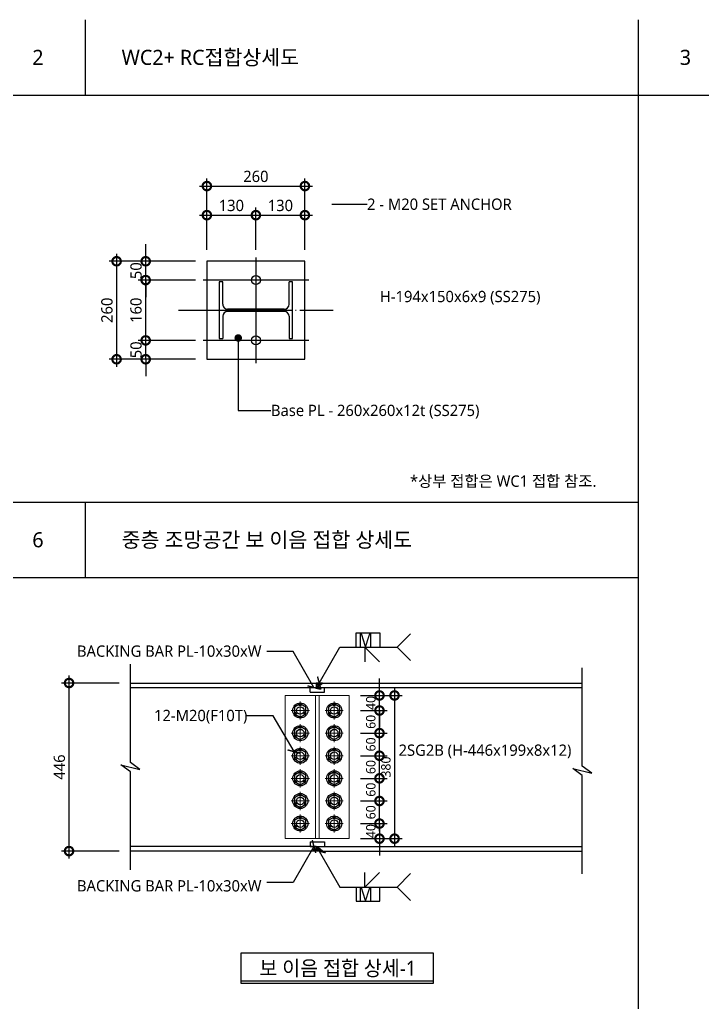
# Model space of a CAD drawing. Header units: millimetres. Extents: x 163207 to 170859, y 1699 to 7219.
# Drawn here: x 165001 to 166812, y 4612 to 7219 of the extents above; entities that cross this region are included whole.
import ezdxf
from ezdxf.enums import TextEntityAlignment as Align
from ezdxf.lldxf.tags import DXFTag

# ---------------------------------------------------------------- set-up
doc = ezdxf.new("R2010")
doc.units = ezdxf.units.MM
doc.header["$LTSCALE"] = 10
doc.linetypes.add('CEN-GAUN', pattern=[32.2, 30, -1, 0.2, -1])
doc.layers.get('DEFPOINTS').update_dxf_attribs({"color": 137})
for name, color, linetype in [('3STL', 3, 'Continuous'), ('4ELE', 4, 'Continuous'), ('CEN', 1, 'CEN-GAUN'), ('CSA_STEEL', 4, 'Continuous'), ('DIM', 7, 'Continuous'), ('DIM-INT', 7, 'Continuous'), ('ELE-5', 5, 'Continuous'), ('FORM', 7, 'Continuous'), ('LEAD', 6, 'Continuous'), ('SYM', 6, 'Continuous'), ('SYM-LEAD', 6, 'Continuous'), ('TEXT', 3, 'Continuous'), ('TEXT-title', 2, 'Continuous'), ('WAL', 3, 'Continuous')]:
    doc.layers.add(name, color=color, linetype=linetype)
for name, color, linetype, lineweight in [('Anchor Bolt-Center', 16, 'DASHDOTDOT0', 0), ('Plate', 3, 'Continuous', 0), ('Steel-Hidden', 2, 'DASHED0', 0)]:
    doc.layers.add(name, color=color, linetype=linetype, lineweight=lineweight)
doc.styles.add('$0$스타일1', font='malgun.ttf')
doc.styles.add('Cell Head', font='malgun.ttf')
doc.styles.add('HB-tx', font='malgun.ttf', dxfattribs={"width": 0.95})
doc.styles.add('s1', font='malgun.ttf')
doc.styles.add('스타일1', font='malgun.ttf')
tags = doc.linetypes.add('DASHDOTDOT0', pattern=[1, 0.3, -0.23, 0, -0.24, 0, -0.23]).pattern_tags.tags
tags[14:15] = [DXFTag(74, 4), DXFTag(75, 0), DXFTag(340, '0'), DXFTag(46, 0.0), DXFTag(50, 0.0), DXFTag(44, 0.0), DXFTag(45, 0.0)]
tags[12:13] = [DXFTag(74, 4), DXFTag(75, 0), DXFTag(340, '0'), DXFTag(46, 0.0), DXFTag(50, 0.0), DXFTag(44, 0.0), DXFTag(45, 0.0)]
tags[10:11] = [DXFTag(74, 4), DXFTag(75, 0), DXFTag(340, '0'), DXFTag(46, 0.0), DXFTag(50, 0.0), DXFTag(44, 0.0), DXFTag(45, 0.0)]
tags[8:9] = [DXFTag(74, 4), DXFTag(75, 0), DXFTag(340, '0'), DXFTag(46, 0.0), DXFTag(50, 0.0), DXFTag(44, 0.0), DXFTag(45, 0.0)]
tags[6:7] = [DXFTag(74, 4), DXFTag(75, 0), DXFTag(340, '0'), DXFTag(46, 0.0), DXFTag(50, 0.0), DXFTag(44, 0.0), DXFTag(45, 0.0)]
tags[4:5] = [DXFTag(74, 4), DXFTag(75, 0), DXFTag(340, '0'), DXFTag(46, 0.0), DXFTag(50, 0.0), DXFTag(44, 0.0), DXFTag(45, 0.0)]
tags = doc.linetypes.add('DASHED0', pattern=[1, 0.5, -0.5]).pattern_tags.tags
tags[6:7] = [DXFTag(74, 4), DXFTag(75, 0), DXFTag(340, '0'), DXFTag(46, 0.0), DXFTag(50, 0.0), DXFTag(44, 0.0), DXFTag(45, 0.0)]
tags[4:5] = [DXFTag(74, 4), DXFTag(75, 0), DXFTag(340, '0'), DXFTag(46, 0.0), DXFTag(50, 0.0), DXFTag(44, 0.0), DXFTag(45, 0.0)]
doc.dimstyles.new('CJA', dxfattribs={"dimscale": 300, "dimtxt": 2.7, "dimasz": 1, "dimexe": 2, "dimexo": 3, "dimgap": 1, "dimtad": 1, "dimdec": 0, "dimzin": 1, "dimdsep": 46, "dimlunit": 6, "dimtxsty": '$0$스타일1', "dimblk": 'CJDOT', "dimcen": 0.09, "dimdle": 1, "dimclrd": 256, "dimclre": 256, "dimclrt": 3, "dimadec": 0, "dimazin": 0, "dimtfac": 1, "dimtdec": 0, "dimtix": 1, "dimtmove": 2, "dimatfit": 3, "dimldrblk": 'CJDOT', "dimfxl": 1, "dimtolj": 1, "dimtzin": 1, "dimarcsym": 0})
doc.dimstyles.new('DIM-QD 1', dxfattribs={"dimtxt": 3, "dimasz": 1.5, "dimexe": 1, "dimexo": 0, "dimgap": 1, "dimtad": 1, "dimdec": 3, "dimdsep": 46, "dimlunit": 6, "dimtxsty": '$0$스타일1', "dimblk1": 'ARCHTICK', "dimblk2": 'ARCHTICK', "dimsah": 1, "dimcen": 0, "dimclrd": 256, "dimclre": 256, "dimclrt": 3, "dimazin": 2, "dimtfac": 1, "dimtdec": 3, "dimtix": 1, "dimtmove": 2, "dimatfit": 3, "dimldrblk": 'ARCHTICK', "dimfxl": 1, "dimtolj": 1, "dimtzin": 0, "dimarcsym": 0})

# ---------------------------------------------------------------- blocks, each defined once
blk = doc.blocks.new('*U35')
for p, q in [((59, 185), (0, 185)), ((91, 185), (150, 185)), ((72, 172), (72, 22)), ((78, 172), (78, 22)), ((59, 9), (0, 9)), ((91, 9), (150, 9))]:
    blk.add_line(p, q)
for points in [[(150, 185), (150, 194), (0, 194), (0, 185)], [(0, 9), (0, 0), (150, 0), (150, 9)]]:
    blk.add_lwpolyline(points)
for centre, start, end in [((59, 172), 0, 90), ((91, 172), 90, 180), ((59, 22), 270, 0), ((91, 22), 180, 270)]:
    blk.add_arc(centre, 13, start, end)
blk = doc.blocks.new('_DotSmall')
at = {"color": 0, "linetype": 'ByBlock', "const_width": 0.5}
blk.add_lwpolyline([(-0.0625, 0, 1), (0.0625, 0, 1)], format="xyb", close=True, dxfattribs=at)
blk = doc.blocks.new('*D48')
at = {"layer": 'DEFPOINTS', "color": 0, "transparency": 16777216}
for p in [(165335.3, 6368.3), (165497.6, 6368.3), (165497.6, 6318.3)]:
    blk.add_point(p, dxfattribs=at)
at = {"layer": 'DIM', "color": 7, "lineweight": -2, "transparency": 16777216}
for p, q in [((165335.3, 6368.3), (165335.3, 6413.3)), ((165467.6, 6368.3), (165315.3, 6368.3)), ((165335.3, 6318.3), (165335.3, 6368.3)), ((165467.6, 6318.3), (165315.3, 6318.3)), ((165335.3, 6318.3), (165335.3, 6273.3))]:
    blk.add_line(p, q, dxfattribs=at)
at = {"layer": 'DIM', "color": 7, "lineweight": -2, "transparency": 16777216, "xscale": 45, "yscale": 45, "zscale": 45}
for p, rotation in [((165335.3, 6368.3), 270), ((165335.3, 6318.3), 90)]:
    blk.add_blockref('_DotSmall', p, dxfattribs=dict(at, rotation=rotation))
at = {"layer": 'DIM', "color": 3, "transparency": 16777216, "insert": (165309.8, 6343.3), "char_height": 30, "attachment_point": 5, "rotation": 90, "line_spacing_factor": 1.666667, "style": '스타일1'}
blk.add_mtext('\\A1;50', dxfattribs=at)
blk = doc.blocks.new('CJDOT')
blk.add_line((-2, 0), (2, 0))
at = {"const_width": 0.5}
blk.add_lwpolyline([(-0.25, 0, 1), (0.25, 0, 1)], format="xyb", close=True, dxfattribs=at)
blk = doc.blocks.new('*D49')
at = {"layer": 'DEFPOINTS', "color": 0, "transparency": 16777216}
for p in [(165497.6, 6578.3), (165258.1, 6318.3), (165497.6, 6318.3)]:
    blk.add_point(p, dxfattribs=at)
at = {"layer": 'DIM', "color": 7, "lineweight": -2, "transparency": 16777216}
for p, q in [((165258.1, 6598.3), (165258.1, 6298.3)), ((165467.6, 6578.3), (165238.1, 6578.3)), ((165467.6, 6318.3), (165238.1, 6318.3))]:
    blk.add_line(p, q, dxfattribs=at)
at = {"layer": 'DIM', "color": 7, "lineweight": -2, "transparency": 16777216, "xscale": 45, "yscale": 45, "zscale": 45}
for p, rotation in [((165258.1, 6578.3), 90), ((165258.1, 6318.3), 270)]:
    blk.add_blockref('_DotSmall', p, dxfattribs=dict(at, rotation=rotation))
at = {"layer": 'DIM', "color": 3, "transparency": 16777216, "insert": (165232.6, 6448.3), "char_height": 30, "attachment_point": 5, "rotation": 90, "line_spacing_factor": 1.666667, "style": '스타일1'}
blk.add_mtext('\\A1;260', dxfattribs=at)
blk = doc.blocks.new('*D50')
at = {"layer": 'DEFPOINTS', "color": 0, "transparency": 16777216}
for p in [(165335.3, 6578.3), (165497.6, 6578.3), (165497.6, 6528.3)]:
    blk.add_point(p, dxfattribs=at)
at = {"layer": 'DIM', "color": 7, "lineweight": -2, "transparency": 16777216}
for p, q in [((165335.3, 6578.3), (165335.3, 6623.3)), ((165467.6, 6578.3), (165315.3, 6578.3)), ((165335.3, 6528.3), (165335.3, 6578.3)), ((165467.6, 6528.3), (165315.3, 6528.3)), ((165335.3, 6528.3), (165335.3, 6483.3))]:
    blk.add_line(p, q, dxfattribs=at)
at = {"layer": 'DIM', "color": 7, "lineweight": -2, "transparency": 16777216, "xscale": 45, "yscale": 45, "zscale": 45}
for p, rotation in [((165335.3, 6578.3), 270), ((165335.3, 6528.3), 90)]:
    blk.add_blockref('_DotSmall', p, dxfattribs=dict(at, rotation=rotation))
at = {"layer": 'DIM', "color": 3, "transparency": 16777216, "insert": (165309.8, 6553.3), "char_height": 30, "attachment_point": 5, "rotation": 90, "line_spacing_factor": 1.666667, "style": '스타일1'}
blk.add_mtext('\\A1;50', dxfattribs=at)
blk = doc.blocks.new('*D51')
at = {"layer": 'DEFPOINTS', "color": 0, "transparency": 16777216}
for p in [(165757.6, 6777.8), (165497.6, 6578.3), (165757.6, 6578.3)]:
    blk.add_point(p, dxfattribs=at)
at = {"layer": 'DIM', "color": 7, "lineweight": -2, "transparency": 16777216}
for p, q in [((165497.6, 6608.3), (165497.6, 6797.8)), ((165757.6, 6608.3), (165757.6, 6797.8)), ((165477.6, 6777.8), (165777.6, 6777.8))]:
    blk.add_line(p, q, dxfattribs=at)
at = {"layer": 'DIM', "color": 7, "lineweight": -2, "transparency": 16777216, "xscale": 45, "yscale": 45, "zscale": 45, "rotation": 180}
blk.add_blockref('_DotSmall', (165497.6, 6777.8), dxfattribs=at)
at = {"layer": 'DIM', "color": 7, "lineweight": -2, "transparency": 16777216, "xscale": 45, "yscale": 45, "zscale": 45}
blk.add_blockref('_DotSmall', (165757.6, 6777.8), dxfattribs=at)
at = {"layer": 'DIM', "color": 3, "transparency": 16777216, "insert": (165627.6, 6803.3), "char_height": 30, "attachment_point": 5, "line_spacing_factor": 1.666667, "style": '스타일1'}
blk.add_mtext('\\A1;260', dxfattribs=at)
blk = doc.blocks.new('*D52')
at = {"layer": 'DEFPOINTS', "color": 0, "transparency": 16777216}
for p in [(165335.3, 6528.3), (165497.6, 6528.3), (165497.6, 6368.3)]:
    blk.add_point(p, dxfattribs=at)
at = {"layer": 'DIM', "color": 7, "lineweight": -2, "transparency": 16777216}
for p, q in [((165335.3, 6348.3), (165335.3, 6548.3)), ((165467.6, 6528.3), (165315.3, 6528.3)), ((165467.6, 6368.3), (165315.3, 6368.3))]:
    blk.add_line(p, q, dxfattribs=at)
at = {"layer": 'DIM', "color": 7, "lineweight": -2, "transparency": 16777216, "xscale": 45, "yscale": 45, "zscale": 45}
for p, rotation in [((165335.3, 6528.3), 90), ((165335.3, 6368.3), 270)]:
    blk.add_blockref('_DotSmall', p, dxfattribs=dict(at, rotation=rotation))
at = {"layer": 'DIM', "color": 3, "transparency": 16777216, "insert": (165309.7, 6448.3), "char_height": 30, "attachment_point": 5, "rotation": 90, "line_spacing_factor": 1.666667, "style": '스타일1'}
blk.add_mtext('\\A1;160', dxfattribs=at)
blk = doc.blocks.new('*D53')
at = {"layer": 'DEFPOINTS', "color": 0, "transparency": 16777216}
for p in [(165757.6, 6700.6), (165627.6, 6578.3), (165757.6, 6578.3)]:
    blk.add_point(p, dxfattribs=at)
at = {"layer": 'DIM', "color": 7, "lineweight": -2, "transparency": 16777216}
for p, q in [((165627.6, 6608.3), (165627.6, 6720.6)), ((165757.6, 6608.3), (165757.6, 6720.6)), ((165607.6, 6700.6), (165777.6, 6700.6))]:
    blk.add_line(p, q, dxfattribs=at)
at = {"layer": 'DIM', "color": 7, "lineweight": -2, "transparency": 16777216, "xscale": 45, "yscale": 45, "zscale": 45, "rotation": 180}
blk.add_blockref('_DotSmall', (165627.6, 6700.6), dxfattribs=at)
at = {"layer": 'DIM', "color": 7, "lineweight": -2, "transparency": 16777216, "xscale": 45, "yscale": 45, "zscale": 45}
blk.add_blockref('_DotSmall', (165757.6, 6700.6), dxfattribs=at)
at = {"layer": 'DIM', "color": 3, "transparency": 16777216, "insert": (165692.6, 6726.2), "char_height": 30, "attachment_point": 5, "line_spacing_factor": 1.666667, "style": '스타일1'}
blk.add_mtext('\\A1;130', dxfattribs=at)
blk = doc.blocks.new('*D54')
at = {"layer": 'DEFPOINTS', "color": 0, "transparency": 16777216}
for p in [(165627.6, 6700.6), (165497.6, 6578.3), (165627.6, 6578.3)]:
    blk.add_point(p, dxfattribs=at)
at = {"layer": 'DIM', "color": 7, "lineweight": -2, "transparency": 16777216}
for p, q in [((165497.6, 6608.3), (165497.6, 6720.6)), ((165627.6, 6608.3), (165627.6, 6720.6)), ((165477.6, 6700.6), (165647.6, 6700.6))]:
    blk.add_line(p, q, dxfattribs=at)
at = {"layer": 'DIM', "color": 7, "lineweight": -2, "transparency": 16777216, "xscale": 45, "yscale": 45, "zscale": 45, "rotation": 180}
blk.add_blockref('_DotSmall', (165497.6, 6700.6), dxfattribs=at)
at = {"layer": 'DIM', "color": 7, "lineweight": -2, "transparency": 16777216, "xscale": 45, "yscale": 45, "zscale": 45}
blk.add_blockref('_DotSmall', (165627.6, 6700.6), dxfattribs=at)
at = {"layer": 'DIM', "color": 3, "transparency": 16777216, "insert": (165562.6, 6726.2), "char_height": 30, "attachment_point": 5, "line_spacing_factor": 1.666667, "style": '스타일1'}
blk.add_mtext('\\A1;130', dxfattribs=at)
blk = doc.blocks.new('HEADED_HT_BOLT-PLAN-M20F10T')
blk.add_lwpolyline([(0, 17.3), (-15, 8.7), (-15, -8.7), (0, -17.3), (15, -8.7), (15, 8.7), (0, 17.3)])
at = {"color": 8, "true_color": 0x808080}
blk.add_circle((0, 0), 20, dxfattribs=at)
blk.add_circle((0, 0), 10)
for start, end in [(75, 105), (195, 225), (315, 345)]:
    blk.add_arc((0, 0), 13.7, start, end)
at = {"layer": 'Anchor Bolt-Center'}
for p, q in [((-24, 0), (24, 0)), ((0, 24), (0, -24))]:
    blk.add_line(p, q, dxfattribs=at)
blk = doc.blocks.new('*D70')
at = {"layer": 'DEFPOINTS', "color": 0, "transparency": 16777216}
for p in [(165875.4, 5086.3), (165875.4, 5046.3), (165955.4, 5046.3)]:
    blk.add_point(p, dxfattribs=at)
at = {"layer": 'DIM-INT', "color": 7, "lineweight": -2, "transparency": 16777216}
for p, q in [((165955.4, 5086.3), (165955.4, 5131.3)), ((165905.4, 5086.3), (165975.4, 5086.3)), ((165955.4, 5086.3), (165955.4, 5046.3)), ((165905.4, 5046.3), (165975.4, 5046.3)), ((165955.4, 5046.3), (165955.4, 5001.3))]:
    blk.add_line(p, q, dxfattribs=at)
at = {"layer": 'DIM-INT', "color": 7, "lineweight": -2, "transparency": 16777216, "xscale": 45, "yscale": 45, "zscale": 45}
for p, rotation in [((165955.4, 5086.3), 270), ((165955.4, 5046.3), 90)]:
    blk.add_blockref('_DotSmall', p, dxfattribs=dict(at, rotation=rotation))
at = {"layer": 'DIM-INT', "color": 3, "transparency": 16777216, "insert": (165932.5, 5066.3), "char_height": 25, "attachment_point": 5, "rotation": 90, "style": '스타일1'}
blk.add_mtext('\\A1;40', dxfattribs=at)
blk = doc.blocks.new('*D71')
at = {"layer": 'DEFPOINTS', "color": 0, "transparency": 16777216}
for p in [(165875.4, 5146.3), (165955.4, 5146.3), (165875.4, 5086.3)]:
    blk.add_point(p, dxfattribs=at)
at = {"layer": 'DIM-INT', "color": 7, "lineweight": -2, "transparency": 16777216}
for p, q in [((165955.4, 5066.3), (165955.4, 5166.3)), ((165905.4, 5146.3), (165975.4, 5146.3)), ((165905.4, 5086.3), (165975.4, 5086.3))]:
    blk.add_line(p, q, dxfattribs=at)
at = {"layer": 'DIM-INT', "color": 7, "lineweight": -2, "transparency": 16777216, "xscale": 45, "yscale": 45, "zscale": 45}
for p, rotation in [((165955.4, 5146.3), 90), ((165955.4, 5086.3), 270)]:
    blk.add_blockref('_DotSmall', p, dxfattribs=dict(at, rotation=rotation))
at = {"layer": 'DIM-INT', "color": 3, "transparency": 16777216, "insert": (165932.5, 5116.3), "char_height": 25, "attachment_point": 5, "rotation": 90, "style": '스타일1'}
blk.add_mtext('\\A1;60', dxfattribs=at)
blk = doc.blocks.new('*D72')
at = {"layer": 'DEFPOINTS', "color": 0, "transparency": 16777216}
for p in [(165875.4, 5206.3), (165955.4, 5206.3), (165875.4, 5146.3)]:
    blk.add_point(p, dxfattribs=at)
at = {"layer": 'DIM-INT', "color": 7, "lineweight": -2, "transparency": 16777216}
for p, q in [((165955.4, 5126.3), (165955.4, 5226.3)), ((165905.4, 5206.3), (165975.4, 5206.3)), ((165905.4, 5146.3), (165975.4, 5146.3))]:
    blk.add_line(p, q, dxfattribs=at)
at = {"layer": 'DIM-INT', "color": 7, "lineweight": -2, "transparency": 16777216, "xscale": 45, "yscale": 45, "zscale": 45}
for p, rotation in [((165955.4, 5206.3), 90), ((165955.4, 5146.3), 270)]:
    blk.add_blockref('_DotSmall', p, dxfattribs=dict(at, rotation=rotation))
at = {"layer": 'DIM-INT', "color": 3, "transparency": 16777216, "insert": (165932.5, 5176.3), "char_height": 25, "attachment_point": 5, "rotation": 90, "style": '스타일1'}
blk.add_mtext('\\A1;60', dxfattribs=at)
blk = doc.blocks.new('*D73')
at = {"layer": 'DEFPOINTS', "color": 0, "transparency": 16777216}
for p in [(165875.4, 5266.3), (165955.4, 5266.3), (165875.4, 5206.3)]:
    blk.add_point(p, dxfattribs=at)
at = {"layer": 'DIM-INT', "color": 7, "lineweight": -2, "transparency": 16777216}
for p, q in [((165955.4, 5186.3), (165955.4, 5286.3)), ((165905.4, 5266.3), (165975.4, 5266.3)), ((165905.4, 5206.3), (165975.4, 5206.3))]:
    blk.add_line(p, q, dxfattribs=at)
at = {"layer": 'DIM-INT', "color": 7, "lineweight": -2, "transparency": 16777216, "xscale": 45, "yscale": 45, "zscale": 45}
for p, rotation in [((165955.4, 5266.3), 90), ((165955.4, 5206.3), 270)]:
    blk.add_blockref('_DotSmall', p, dxfattribs=dict(at, rotation=rotation))
at = {"layer": 'DIM-INT', "color": 3, "transparency": 16777216, "insert": (165932.5, 5236.3), "char_height": 25, "attachment_point": 5, "rotation": 90, "style": '스타일1'}
blk.add_mtext('\\A1;60', dxfattribs=at)
blk = doc.blocks.new('*D74')
at = {"layer": 'DEFPOINTS', "color": 0, "transparency": 16777216}
for p in [(165875.4, 5326.3), (165955.4, 5326.3), (165875.4, 5266.3)]:
    blk.add_point(p, dxfattribs=at)
at = {"layer": 'DIM-INT', "color": 7, "lineweight": -2, "transparency": 16777216}
for p, q in [((165955.4, 5246.3), (165955.4, 5346.3)), ((165905.4, 5326.3), (165975.4, 5326.3)), ((165905.4, 5266.3), (165975.4, 5266.3))]:
    blk.add_line(p, q, dxfattribs=at)
at = {"layer": 'DIM-INT', "color": 7, "lineweight": -2, "transparency": 16777216, "xscale": 45, "yscale": 45, "zscale": 45}
for p, rotation in [((165955.4, 5326.3), 90), ((165955.4, 5266.3), 270)]:
    blk.add_blockref('_DotSmall', p, dxfattribs=dict(at, rotation=rotation))
at = {"layer": 'DIM-INT', "color": 3, "transparency": 16777216, "insert": (165932.5, 5296.3), "char_height": 25, "attachment_point": 5, "rotation": 90, "style": '스타일1'}
blk.add_mtext('\\A1;60', dxfattribs=at)
blk = doc.blocks.new('*D75')
at = {"layer": 'DEFPOINTS', "color": 0, "transparency": 16777216}
for p in [(165875.4, 5386.3), (165955.4, 5386.3), (165875.4, 5326.3)]:
    blk.add_point(p, dxfattribs=at)
at = {"layer": 'DIM-INT', "color": 7, "lineweight": -2, "transparency": 16777216}
for p, q in [((165955.4, 5306.3), (165955.4, 5406.3)), ((165905.4, 5386.3), (165975.4, 5386.3)), ((165905.4, 5326.3), (165975.4, 5326.3))]:
    blk.add_line(p, q, dxfattribs=at)
at = {"layer": 'DIM-INT', "color": 7, "lineweight": -2, "transparency": 16777216, "xscale": 45, "yscale": 45, "zscale": 45}
for p, rotation in [((165955.4, 5386.3), 90), ((165955.4, 5326.3), 270)]:
    blk.add_blockref('_DotSmall', p, dxfattribs=dict(at, rotation=rotation))
at = {"layer": 'DIM-INT', "color": 3, "transparency": 16777216, "insert": (165932.5, 5356.3), "char_height": 25, "attachment_point": 5, "rotation": 90, "style": '스타일1'}
blk.add_mtext('\\A1;60', dxfattribs=at)
blk = doc.blocks.new('*D76')
at = {"layer": 'DEFPOINTS', "color": 0, "transparency": 16777216}
for p in [(165875.4, 5426.3), (165955.4, 5426.3), (165875.4, 5386.3)]:
    blk.add_point(p, dxfattribs=at)
at = {"layer": 'DIM-INT', "color": 7, "lineweight": -2, "transparency": 16777216}
for p, q in [((165955.4, 5426.3), (165955.4, 5471.3)), ((165905.4, 5426.3), (165975.4, 5426.3)), ((165955.4, 5386.3), (165955.4, 5426.3)), ((165905.4, 5386.3), (165975.4, 5386.3)), ((165955.4, 5386.3), (165955.4, 5341.3))]:
    blk.add_line(p, q, dxfattribs=at)
at = {"layer": 'DIM-INT', "color": 7, "lineweight": -2, "transparency": 16777216, "xscale": 45, "yscale": 45, "zscale": 45}
for p, rotation in [((165955.4, 5426.3), 270), ((165955.4, 5386.3), 90)]:
    blk.add_blockref('_DotSmall', p, dxfattribs=dict(at, rotation=rotation))
at = {"layer": 'DIM-INT', "color": 3, "transparency": 16777216, "insert": (165932.5, 5406.3), "char_height": 25, "attachment_point": 5, "rotation": 90, "style": '스타일1'}
blk.add_mtext('\\A1;40', dxfattribs=at)
blk = doc.blocks.new('*D77')
at = {"layer": 'DEFPOINTS', "color": 0, "transparency": 16777216}
for p in [(165875.4, 5426.3), (165875.4, 5046.3), (165995.4, 5046.3)]:
    blk.add_point(p, dxfattribs=at)
at = {"layer": 'DIM-INT', "color": 7, "lineweight": -2, "transparency": 16777216}
for p, q in [((165905.4, 5426.3), (166015.4, 5426.3)), ((165995.4, 5446.3), (165995.4, 5026.3)), ((165905.4, 5046.3), (166015.4, 5046.3))]:
    blk.add_line(p, q, dxfattribs=at)
at = {"layer": 'DIM-INT', "color": 7, "lineweight": -2, "transparency": 16777216, "xscale": 45, "yscale": 45, "zscale": 45}
for p, rotation in [((165995.4, 5426.3), 90), ((165995.4, 5046.3), 270)]:
    blk.add_blockref('_DotSmall', p, dxfattribs=dict(at, rotation=rotation))
at = {"layer": 'DIM-INT', "color": 3, "transparency": 16777216, "insert": (165972.5, 5236.3), "char_height": 25, "attachment_point": 5, "rotation": 90, "style": '스타일1'}
blk.add_mtext('\\A1;380', dxfattribs=at)
blk = doc.blocks.new('_ARCHTICK')
at = {"color": 0, "linetype": 'ByBlock', "const_width": 0.15}
blk.add_lwpolyline([(-0.5, -0.5), (0.5, 0.5)], dxfattribs=at)
blk = doc.blocks.new('*D90')
at = {"layer": 'DEFPOINTS', "color": 0, "transparency": 16777216}
for p in [(165132, 5459.3), (165294.7, 5459.3), (165294.7, 5013.3)]:
    blk.add_point(p, dxfattribs=at)
at = {"layer": 'DIM', "color": 7, "lineweight": -2, "transparency": 16777216}
for p, q in [((165132, 4993.3), (165132, 5479.3)), ((165264.7, 5459.3), (165112, 5459.3)), ((165264.7, 5013.3), (165112, 5013.3))]:
    blk.add_line(p, q, dxfattribs=at)
at = {"layer": 'DIM', "color": 7, "lineweight": -2, "transparency": 16777216, "xscale": 45, "yscale": 45, "zscale": 45}
for p, rotation in [((165132, 5459.3), 90), ((165132, 5013.3), 270)]:
    blk.add_blockref('_DotSmall', p, dxfattribs=dict(at, rotation=rotation))
at = {"layer": 'DIM', "color": 3, "transparency": 16777216, "insert": (165106.5, 5236.3), "char_height": 30, "attachment_point": 5, "rotation": 90, "line_spacing_factor": 1.666667, "style": '스타일1'}
blk.add_mtext('\\A1;446', dxfattribs=at)

msp = doc.modelspace()

# ---------------------------------------------------------------- hatches: boundary and pattern name
at = {"linetype": 'Continuous', "lineweight": 0}
h = msp.add_hatch(dxfattribs=at)
h.set_pattern_fill('ANSI31', color=256, scale=0.5, style=0)
h.set_pattern_definition([(45, (-407299.7849, 18390.3087), (-1.122532015, 1.122532015), [])])
h.paths.add_polyline_path([(165803.9, 5459.3), (165787.3, 5459.3), (165787.3, 5447.3), (165793.6, 5447.3), (165793.6, 5450.9)])
edge = h.paths.add_edge_path(flags=17)
edge.add_line((165803.9, 5459.3), (165793.6, 5450.9))
edge.add_line((165793.6, 5450.9), (165793.6, 5447.3))
edge.add_line((165787.3, 5459.3), (165787.3, 5447.3))
h = msp.add_hatch(dxfattribs=at)
h.set_pattern_fill('ANSI31', color=256, scale=0.5, style=0)
h.set_pattern_definition([(45, (162887.0398, 4031.1065), (-1.122532, 1.122532), [])])
h.paths.add_polyline_path([(165803.9, 5013.3), (165787.3, 5013.3), (165787.3, 5025.3), (165793.6, 5025.3), (165793.6, 5021.6)])

# ---------------------------------------------------------------- linework, layer by layer
at = {"layer": '3STL'}
for p, q in [((165294.7, 5459.3), (166493.4, 5459.3)), ((165294.7, 5447.3), (166493.4, 5447.3)), ((165787.3, 5025.3), (165294.7, 5025.3)), ((165787.3, 5013.3), (165294.7, 5013.3)), ((165795.4, 5025.3), (166493.4, 5025.3)), ((165795.4, 5013.3), (166493.4, 5013.3))]:
    msp.add_line(p, q, dxfattribs=at)
at = {"layer": '4ELE'}
for centre in [(165627.6, 6528.3), (165627.6, 6368.3)]:
    msp.add_circle(centre, 12, dxfattribs=at)
at = {"layer": 'CEN'}
for p, q in [((165627.6, 6588.3), (165627.6, 6308.3)), ((165767.6, 6528.3), (165487.6, 6528.3)), ((165422.6, 6448.3), (165832.6, 6448.3)), ((165767.6, 6368.3), (165487.6, 6368.3))]:
    msp.add_line(p, q, dxfattribs=at)
at = {"layer": 'CSA_STEEL', "color": 2}
for p, q in [((165787.3, 5459.3), (165787.3, 5447.3)), ((165803.9, 5459.3), (165793.6, 5450.9)), ((165793.6, 5450.9), (165793.6, 5447.3)), ((165787.3, 5013.3), (165787.3, 5025.3)), ((165793.6, 5021.6), (165793.6, 5025.3)), ((165803.9, 5013.3), (165793.6, 5021.6))]:
    msp.add_line(p, q, dxfattribs=at)
at = {"layer": 'CSA_STEEL', "color": 4}
for p, q in [((165771.7, 5434.8), (165771.7, 5447.3)), ((165771.7, 5447.3), (165809.2, 5447.3)), ((165771.7, 5434.8), (165809.2, 5434.8)), ((165809.2, 5434.8), (165809.2, 5447.3)), ((165771.7, 5037.8), (165771.7, 5025.3)), ((165771.7, 5037.8), (165809.2, 5037.8)), ((165809.2, 5037.8), (165809.2, 5025.3)), ((165771.7, 5025.3), (165809.2, 5025.3))]:
    msp.add_line(p, q, dxfattribs=at)
at = {"layer": 'CSA_STEEL', "color": 2}
for points in [[(165803.9, 5459.3), (165787.3, 5459.3), (165787.3, 5447.3), (165793.6, 5447.3), (165793.6, 5450.9)], [(165803.9, 5013.3), (165787.3, 5013.3), (165787.3, 5025.3), (165793.6, 5025.3), (165793.6, 5021.6)]]:
    msp.add_lwpolyline(points, close=True, dxfattribs=at)
at = {"layer": 'DEFPOINTS'}
msp.add_lwpolyline([(165587.4, 4662.5), (166099.1, 4662.5), (166099.1, 4742.5), (165587.4, 4742.5)], close=True, dxfattribs=at)
at = {"layer": 'ELE-5'}
msp.add_lwpolyline([(165497.6, 6578.3), (165497.6, 6318.3), (165757.6, 6318.3), (165757.6, 6578.3)], close=True, dxfattribs=at)
at = {"layer": 'FORM', "color": 4, "ltscale": 0.3}
for p, q in [((165174.5, 7219.3), (165174.5, 7019.3)), ((163207, 7019.3), (170184.1, 7019.3)), ((165174.5, 5939.3), (165174.5, 5739.3)), ((163207, 5739.3), (166642, 5739.3))]:
    msp.add_line(p, q, dxfattribs=at)
at = {"layer": 'FORM', "color": 3}
msp.add_line((166642, 7219.3), (166642, 1699.3), dxfattribs=at)
at = {"layer": 'FORM', "color": 3, "ltscale": 0.3}
msp.add_line((163207, 5939.3), (166642, 5939.3), dxfattribs=at)
at = {"layer": 'LEAD'}
for p, q in [((165893.7, 5592), (165956.2, 5592)), ((165893.7, 5554.5), (165893.7, 5592)), ((165956.2, 5592), (165956.2, 5554.5)), ((166002.2, 5554.5), (166037.9, 5590.2)), ((165916.8, 5554.5), (165955.5, 5515.8)), ((165916.8, 5554.5), (165916.8, 5515.8)), ((166002.2, 5554.5), (166037.9, 5518.8)), ((165916.8, 4918), (165955.5, 4956.7)), ((165916.8, 4918), (165916.8, 4956.7)), ((166002.2, 4918), (166037.9, 4953.7)), ((165893.7, 4918), (165893.7, 4880.5)), ((165956.2, 4880.5), (165956.2, 4918)), ((166002.2, 4918), (166037.9, 4882.3)), ((165893.7, 4880.5), (165956.2, 4880.5))]:
    msp.add_line(p, q, dxfattribs=at)
for points in [[(165850.6, 5554.5), (166002.2, 5554.5)], [(165850.6, 4918), (166002.2, 4918)]]:
    msp.add_lwpolyline(points, dxfattribs=at)
at = {"layer": 'Plate'}
msp.add_lwpolyline([(165705.4, 5046.3), (165705.4, 5426.3), (165875.4, 5426.3), (165875.4, 5046.3), (165705.4, 5046.3)], dxfattribs=at)
at = {"layer": 'Steel-Hidden', "color": 3}
for p, q in [((165785.4, 5426.3), (165785.4, 5046.3)), ((165795.4, 5426.3), (165795.4, 5046.3))]:
    msp.add_line(p, q, dxfattribs=at)
at = {"layer": 'SYM'}
msp.add_line((165829, 6729.7), (165922.5, 6729.7), dxfattribs=at)
for points in [[(165627.6, 6528.3, 0, 10, 0), (165648.8, 6549.5, 0, 0, 0), (165829, 6729.7, 0, 0, 0)], [(165724.6, 6481.1, 0, 10, 0), (165754.6, 6481.1, 0, 0, 0), (165937.6, 6481.1, 0, 0, 0)]]:
    msp.add_lwpolyline(points, format="xyseb", dxfattribs=at)
at = {"layer": 'SYM', "const_width": 10}
msp.add_lwpolyline([(165580.8, 6379.7, 1), (165580.8, 6369.7, 1)], format="xyb", close=True, dxfattribs=at)
at = {"layer": 'SYM'}
for points in [[(165580.8, 6374.7), (165580.8, 6182.6), (165667.5, 6182.6)], [(165294.7, 4963.3), (165294.7, 5223.9), (165269.7, 5242.5), (165319.7, 5230), (165294.7, 5248.8), (165294.7, 5509.3)], [(166493.4, 4953.2), (166493.4, 5213.8), (166468.4, 5232.5), (166518.4, 5220), (166493.4, 5238.7), (166493.4, 5499.2)]]:
    msp.add_lwpolyline(points, dxfattribs=at)
at = {"layer": 'TEXT-title', "color": 7}
for p, q in [((165587.4, 4669.5), (166099.1, 4669.5)), ((165587.4, 4662.5), (166099.1, 4662.5))]:
    msp.add_line(p, q, dxfattribs=at)

# ---------------------------------------------------------------- block references
at = {"layer": 'ELE-5'}
for p in [(165745.4, 5386.3), (165835.4, 5386.3), (165745.4, 5326.3), (165835.4, 5326.3), (165745.4, 5266.3), (165835.4, 5266.3), (165745.4, 5206.3), (165835.4, 5206.3), (165745.4, 5146.3), (165835.4, 5146.3), (165745.4, 5086.3), (165835.4, 5086.3)]:
    msp.add_blockref('HEADED_HT_BOLT-PLAN-M20F10T', p, dxfattribs=at)
at = {"layer": 'WAL', "rotation": 270}
msp.add_blockref('*U35', (165530.6, 6523.3), dxfattribs=at)

# ---------------------------------------------------------------- texts
at = {"layer": 'TEXT'}
for s, height, style, p in [('WC2+ RC접합상세도', 40, 's1', (165271.5, 7119.3)), ('2 - M20 SET ANCHOR', 30, '스타일1', (165922.5, 6729.7)), ('H-194x150x6x9 (SS275)', 30, '스타일1', (165956.5, 6484.8)), ('Base PL - 260x260x12t (SS275)', 30, '스타일1', (165667.5, 6182.6)), ('중층 조망공간 보 이음 접합 상세도', 40, 's1', (165271.5, 5839.3)), ('2SG2B (H-446x199x8x12)', 30, '스타일1', (166006.2, 5281.1))]:
    msp.add_text(s, height=height, dxfattribs=dict(at, style=style)).set_placement(p, align=Align.MIDDLE_LEFT)
at = {"layer": 'TEXT', "color": 6, "style": 'Cell Head'}
for s, p in [('2', (165049.5, 7119.3)), ('3', (166767, 7119.3)), ('6', (165049.5, 5839.3))]:
    msp.add_text(s, height=40, dxfattribs=at).set_placement(p, align=Align.MIDDLE_CENTER)
at = {"layer": 'TEXT', "style": '스타일1'}
msp.add_text('*상부 접합은 WC1 접합 참조.', height=30, dxfattribs=at).set_placement((166283.6, 5994.9), align=Align.MIDDLE_CENTER)
at = {"layer": 'TEXT', "style": '스타일1', "width": 0.9}
for p in [(165918.4, 5573.3), (165918.4, 4899.3)]:
    msp.add_text('M', height=37.2, dxfattribs=at).set_placement(p, align=Align.MIDDLE)
at = {"layer": 'TEXT', "style": '스타일1'}
for s, p in [('BACKING BAR PL-10x30xW', (165642.4, 5528.9)), ('12-M20(F10T) ', (165615.2, 5358.1)), ('BACKING BAR PL-10x30xW', (165642.4, 4906.2))]:
    msp.add_text(s, height=30, dxfattribs=at).set_placement(p, align=Align.RIGHT)
at = {"layer": 'TEXT-title', "color": 3, "style": 'HB-tx', "width": 0.95}
msp.add_text('보 이음 접합 상세-1', height=40, dxfattribs=at).set_placement((165845.2, 4702.5), align=Align.MIDDLE_CENTER)

# ---------------------------------------------------------------- dimensions: what is measured, and where the dimension line sits
at = {"layer": 'DIM'}
dim = msp.add_linear_dim(base=(165757.6, 6777.8), p1=(165497.6, 6578.3), p2=(165757.6, 6578.3), dimstyle='CJA', override={"dimscale": 10, "dimtxt": 3, "dimasz": 4.5, "dimtxsty": '스타일1', "dimblk1": 'DotSmall', "dimblk2": 'DotSmall', "dimsah": 1, "dimdle": 2, "dimclrd": 7, "dimclre": 7}, dxfattribs=at)
dim.commit()
dim.dimension.update_dxf_attribs({"geometry": '*D51', "text_midpoint": (165627.6, 6803.3)})
for base, p1, p2, angle, picture, middle in [((165627.6, 6700.6), (165497.6, 6578.3), (165627.6, 6578.3), 180, '*D54', (165562.6, 6726.2)), ((165757.6, 6700.6), (165627.6, 6578.3), (165757.6, 6578.3), 180, '*D53', (165692.6, 6726.2)), ((165335.3, 6578.3), (165497.6, 6528.3), (165497.6, 6578.3), 270, '*D50', (165309.8, 6553.3)), ((165258.1, 6318.3), (165497.6, 6578.3), (165497.6, 6318.3), 270, '*D49', (165232.6, 6448.3)), ((165335.3, 6528.3), (165497.6, 6368.3), (165497.6, 6528.3), 270, '*D52', (165309.7, 6448.3)), ((165335.3, 6368.3), (165497.6, 6318.3), (165497.6, 6368.3), 270, '*D48', (165309.8, 6343.3)), ((165132, 5459.3), (165294.7, 5013.3), (165294.7, 5459.3), 270, '*D90', (165106.5, 5236.3))]:
    dim = msp.add_linear_dim(base=base, p1=p1, p2=p2, angle=angle, dimstyle='CJA', override={"dimscale": 10, "dimtxt": 3, "dimasz": 4.5, "dimtxsty": '스타일1', "dimblk1": 'DotSmall', "dimblk2": 'DotSmall', "dimsah": 1, "dimdle": 2, "dimclrd": 7, "dimclre": 7}, dxfattribs=at)
    dim.commit()
    dim.dimension.update_dxf_attribs({"geometry": picture, "text_midpoint": middle})
at = {"layer": 'DIM-INT'}
for p1, p2, distance, picture, middle in [((165875.4, 5386.3), (165875.4, 5426.3), -80, '*D76', (165932.5, 5406.3)), ((165875.4, 5426.3), (165875.4, 5046.3), 120, '*D77', (165972.5, 5236.3)), ((165875.4, 5326.3), (165875.4, 5386.3), -80, '*D75', (165932.5, 5356.3)), ((165875.4, 5266.3), (165875.4, 5326.3), -80, '*D74', (165932.5, 5296.3)), ((165875.4, 5206.3), (165875.4, 5266.3), -80, '*D73', (165932.5, 5236.3)), ((165875.4, 5146.3), (165875.4, 5206.3), -80, '*D72', (165932.5, 5176.3)), ((165875.4, 5086.3), (165875.4, 5146.3), -80, '*D71', (165932.5, 5116.3)), ((165875.4, 5086.3), (165875.4, 5046.3), 80, '*D70', (165932.5, 5066.3))]:
    dim = msp.add_aligned_dim(p1=p1, p2=p2, distance=distance, dimstyle='CJA', override={"dimscale": 10, "dimtxt": 2.5, "dimasz": 4.5, "dimtxsty": '스타일1', "dimblk1": 'DotSmall', "dimblk2": 'DotSmall', "dimsah": 1, "dimdle": 2, "dimclrd": 7, "dimclre": 7}, dxfattribs=at)
    dim.commit()
    dim.dimension.update_dxf_attribs({"geometry": picture, "text_midpoint": middle})

# ---------------------------------------------------------------- leaders
at = {"layer": 'SYM-LEAD'}
for points in [[(165795.6, 5459.3), (165850.6, 5554.5), (165920.6, 5554.5)], [(165781.7, 5447.3), (165726.7, 5542.5), (165656.7, 5542.5)], [(165728.7, 5277.2), (165673.7, 5372.5), (165603.7, 5372.5)], [(165781.7, 5025.3), (165726.7, 4930), (165656.7, 4930)], [(165795.6, 5013.3), (165850.6, 4918), (165920.6, 4918)]]:
    msp.add_leader(points, dimstyle='DIM-QD 1', override={"dimscale": 10, "dimasz": 2.5, "dimtad": 0, "dimclrd": 6}, dxfattribs=at)

doc.saveas('drawing.dxf')
